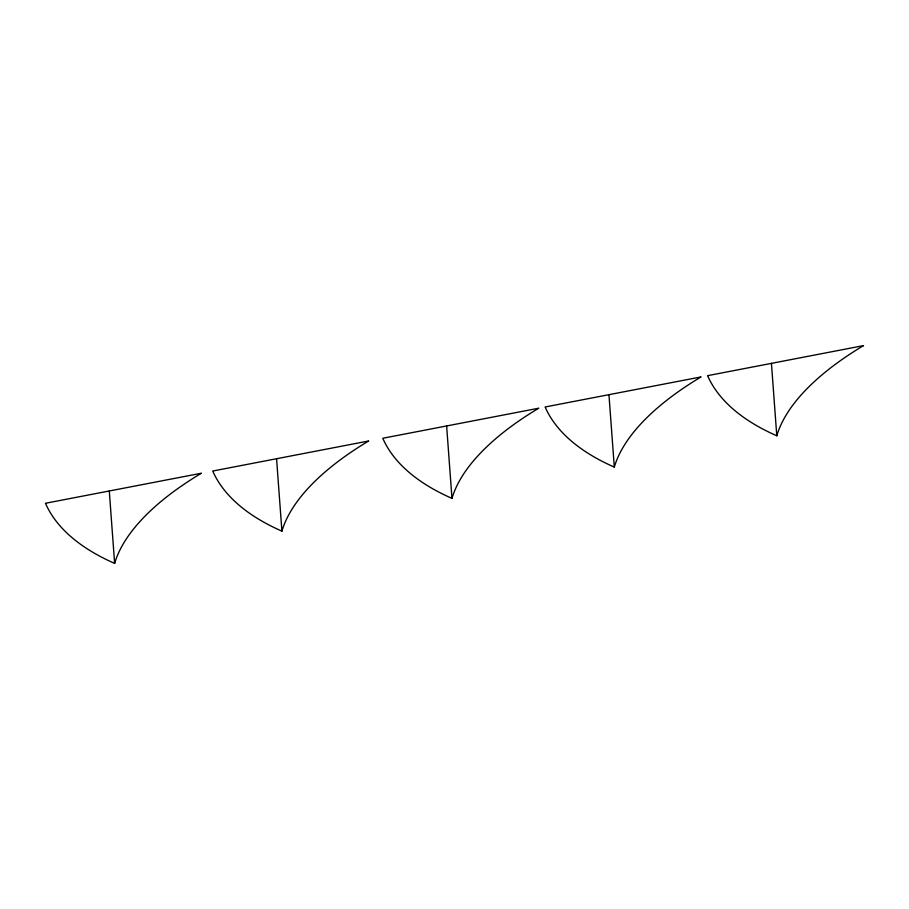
<?xml version="1.0" encoding="UTF-8"?>
<svg xmlns="http://www.w3.org/2000/svg" width="909" height="909" viewBox="0 0 909 909"><rect width="100%" height="100%" fill="white"/><g stroke="black" fill="none" stroke-linecap="round" stroke-linejoin="round"><path stroke-width="1.36" d="M771.434 363.361L776.786 435.775A291.516 124.124 -12.4 0 1 863.55 345.613L707.6 375.667A411.459 175.187 -12.4 0 0 776.786 435.775M608.95 394.676L614.302 467.09A291.516 124.124 -12.4 0 1 701.066 376.928L545.116 406.982A411.459 175.187 -12.4 0 0 614.302 467.09M446.626 425.957L451.978 498.382A291.516 124.124 -12.4 0 1 538.742 408.209L382.791 438.263A411.459 175.187 -12.4 0 0 451.978 498.382M276.563 458.738L281.915 531.151A291.516 124.124 -12.4 0 1 368.69 440.979L212.729 471.032A411.459 175.187 -12.4 0 0 281.915 531.151M109.285 490.974L114.636 563.387A291.516 124.124 -12.4 0 1 201.4 473.225L45.45 503.279A411.459 175.187 -12.4 0 0 114.636 563.387"/></g></svg>
